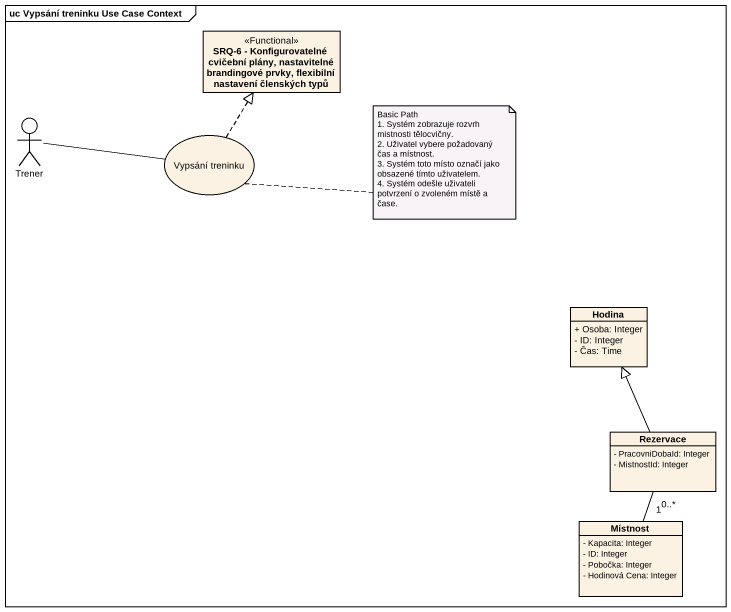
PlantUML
@startuml
mainframe uc Vypsání treninku Use Case Context
allowmixing
hide circle
hide empty members
skinparam classAttributeIconSize 0
class "SRQ-6 - Konfigurovatelné cvičební plány, nastavitelné brandingové prvky, flexibilní nastavení členských typů" as SRQ_6_Konfigurovatelné <<Functional>>
actor Trener
usecase "Vypsání treninku" as Vypsání_treninku
class Hodina {
  + Osoba: Integer
  - ID: Integer
  - Čas: Time
}
class Rezervace {
  - PracovniDobaId: Integer
  - MistnostId: Integer
}
class Místnost {
  - Kapacita: Integer
  - ID: Integer
  - Pobočka: Integer
  - Hodinová Cena: Integer
}
Trener -right- Vypsání_treninku
Vypsání_treninku .up.|> SRQ_6_Konfigurovatelné
Rezervace -up-|> Hodina
Rezervace "0..*" -- "1" Místnost
note right of Vypsání_treninku
  Basic Path
  1. Systém zobrazuje rozvrh mistnosti tělocvičny.
  2. Uživatel vybere požadovaný čas a místnost.
  3. Systém toto místo označí jako obsazené tímto uživatelem.
  4. Systém odešle uživateli potvrzení o zvoleném místě a čase.
end note
@enduml
